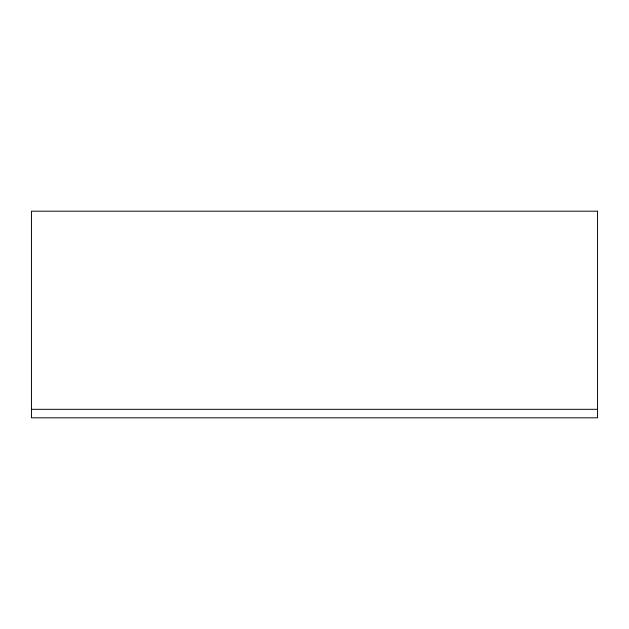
<?xml version="1.0" encoding="UTF-8"?>
<svg xmlns="http://www.w3.org/2000/svg" width="629" height="629" viewBox="0 0 629 629"><rect width="100%" height="100%" fill="white"/><g stroke="black" fill="none" stroke-linecap="round" stroke-linejoin="round"><path stroke-width="0.94" d="M31.45 409.322L597.55 409.322M597.55 211.187L31.45 211.187L31.45 417.813L597.55 417.813L597.55 211.187"/></g></svg>
